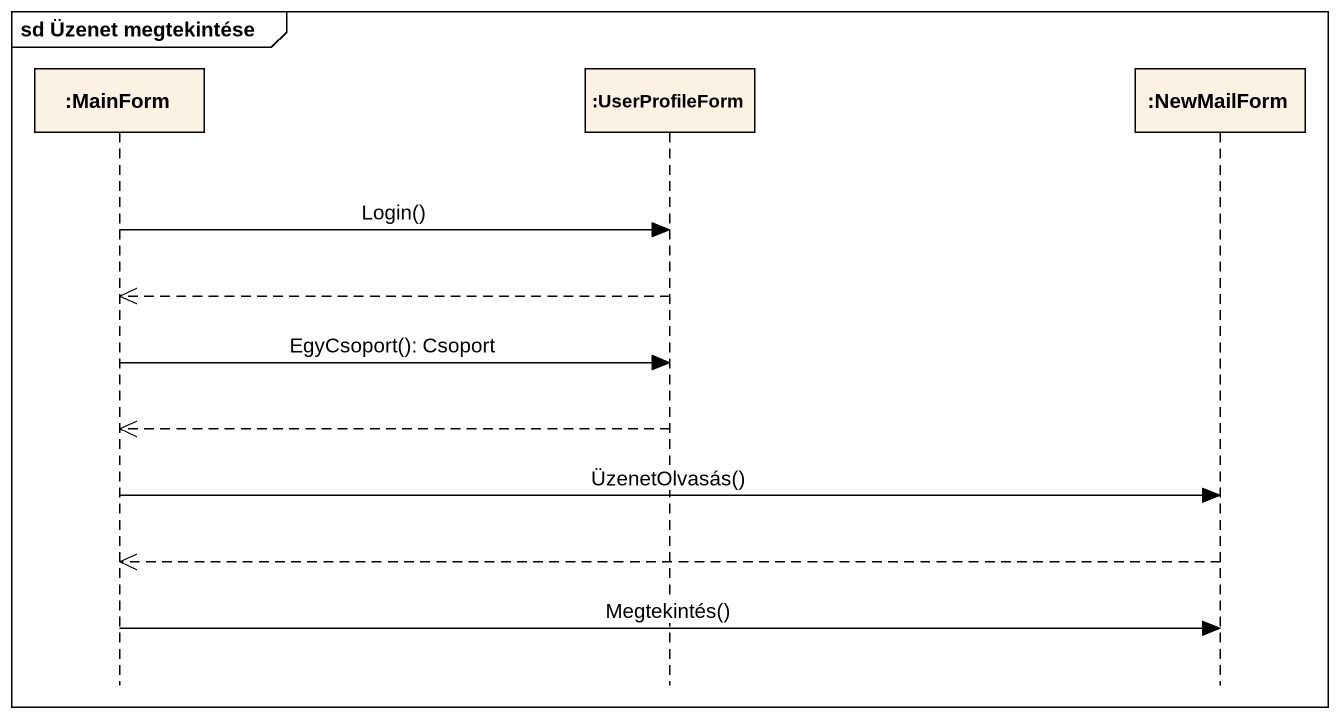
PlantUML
@startuml
mainframe sd Üzenet megtekintése
hide footbox
participant ":MainForm" as MainForm
participant ":UserProfileForm" as UserProfileForm
participant ":NewMailForm" as NewMailForm

MainForm -> UserProfileForm : Login()
UserProfileForm -->> MainForm
MainForm -> UserProfileForm : EgyCsoport(): Csoport
UserProfileForm -->> MainForm
MainForm -> NewMailForm : ÜzenetOlvasás()
NewMailForm -->> MainForm
MainForm -> NewMailForm : Megtekintés()
@enduml
